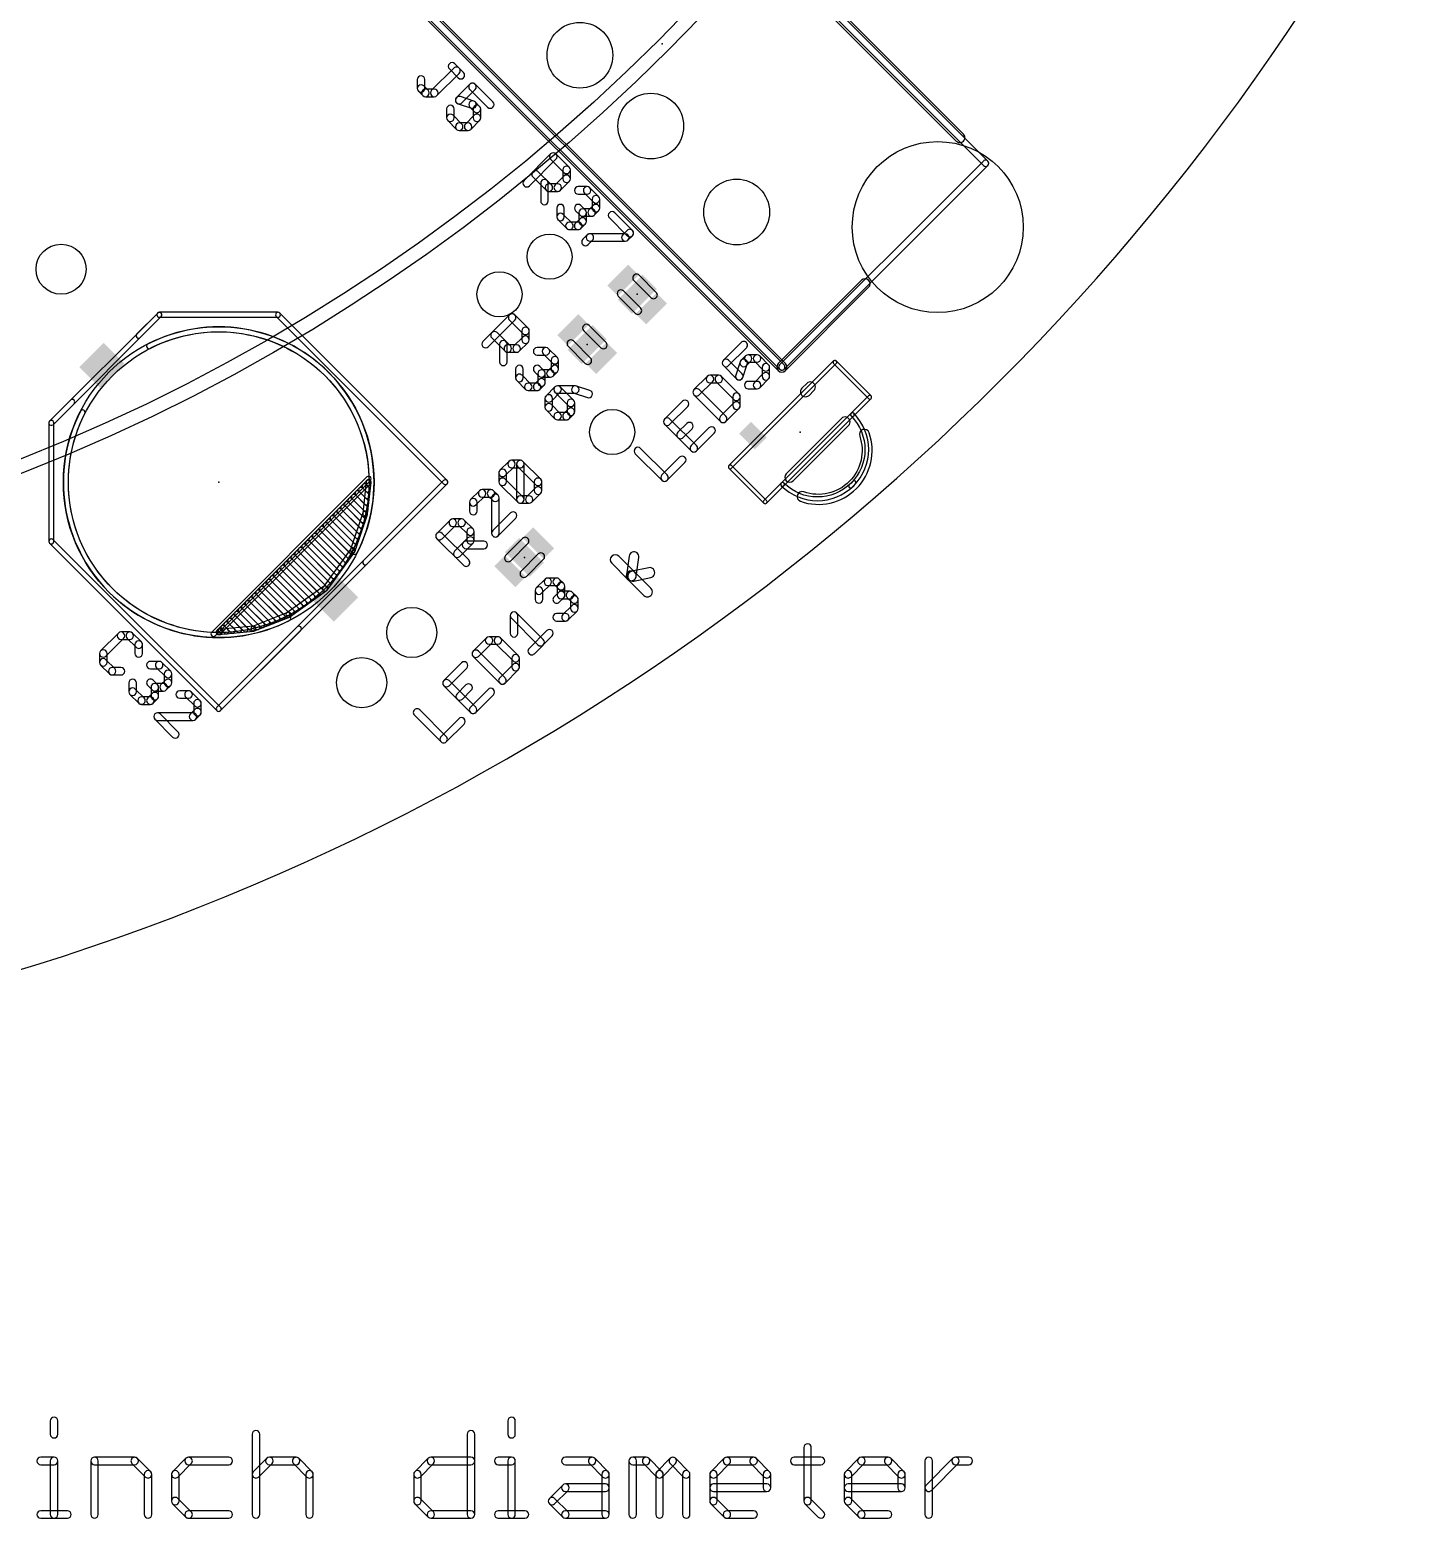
# Model space of a CAD drawing. Extents: x -10 to 136, y -30 to 100.
# Drawn here: x 79.12 to 107.28, y -7.29 to 22.89 of the extents above; entities that cross this region are included whole.
import ezdxf

# ---------------------------------------------------------------- set-up
doc = ezdxf.new("R2010")
doc.units = 0
for name, color, linetype in [('17', 82, 'CONTINUOUS'), ('18', 82, 'CONTINUOUS'), ('20', 7, 'CONTINUOUS'), ('21', 253, 'CONTINUOUS'), ('23', 7, 'CONTINUOUS'), ('25', 253, 'CONTINUOUS'), ('49', 253, 'CONTINUOUS'), ('51', 253, 'CONTINUOUS')]:
    doc.layers.add(name, color=color, linetype=linetype)

# ---------------------------------------------------------------- blocks, each defined once
blk = doc.blocks.new('RECT')
blk.add_solid([(-0.5, -0.5), (0.5, -0.5), (-0.5, 0.5), (0.5, 0.5)])
blk = doc.blocks.new('ROUNDP')
blk.add_circle((0, 0), 0.5)
blk = doc.blocks.new('ROUNDV')
blk.add_circle((0, 0), 0.5)

msp = doc.modelspace()

# ---------------------------------------------------------------- linework, layer by layer
at = {"layer": '20'}
msp.add_arc((65.024, 49.53), 47.752, 180, 0, dxfattribs=at)
at = {"layer": '21'}
for points in [[(98.0546, 20.774), (90.116, 28.7126, 1), (89.9723, 28.5689), (97.9109, 20.6303, 1)], [(94.4445, 16.1223), (85.4643, 25.1025, 1), (85.3206, 24.9588), (94.3008, 15.9786, 1)], [(95.9891, 17.8105), (94.3008, 16.1223, 1), (94.4445, 15.9786), (96.1328, 17.6669, 1)], [(81.3624, 16.6499), (81.7866, 17.0742, 1), (81.7148, 17.146), (81.2905, 16.7218, 1)], [(81.7507, 17.0593), (84.1549, 17.0593, 1), (84.1549, 17.1609), (81.7507, 17.1609, 1)], [(84.119, 17.0742), (87.5131, 13.6801, 1), (87.5849, 13.7519), (84.1908, 17.146, 1)], [(85.6653, 12.325, 1), (85.7557, 12.2786, 0.7285), (81.5154, 16.5189, 1), (81.5618, 16.4285, -0.7285)], [(94.9234, 15.4769), (95.0224, 15.5759, 1), (94.8788, 15.7195), (94.7798, 15.6205, 1)], [(79.5946, 14.8822), (80.0189, 15.3064, 1), (79.947, 15.3783), (79.5228, 14.954, 1)], [(80.2403, 15.107, 1), (80.1499, 15.1534, 0.7285), (84.3902, 10.9131, 1), (84.3438, 11.0035, -0.7285)], [(79.6095, 12.5139), (79.6095, 14.9181, 1), (79.5079, 14.9181), (79.5079, 12.5139, 1)], [(94.6052, 13.7445), (95.726, 14.8652, 1), (95.5823, 15.0089), (94.4616, 13.8881, 1)], [(94.8181, 13.5197, 1), (94.7507, 13.328, 0.6292), (96.1425, 14.7197, 1), (95.9508, 14.6524, -0.6292)], [(87.5131, 13.7519), (85.8867, 12.1256, 1), (85.9586, 12.0537), (87.5849, 13.6801, 1)], [(82.9887, 9.1557), (79.5946, 12.5498, 1), (79.5228, 12.478), (82.9169, 9.0839, 1)], [(90.9227, 12.0712), (91.2479, 11.7459, 1), (91.3916, 11.8896), (91.0664, 12.2149, 1)], [(91.4204, 11.8037), (91.4743, 12.1882, 1), (91.2731, 12.2164), (91.2192, 11.8319, 1)], [(91.7169, 11.5644), (91.3916, 11.8896, 1), (91.2479, 11.7459), (91.5732, 11.4207, 1)], [(91.3694, 11.7113), (91.7142, 11.7831, 1), (91.6727, 11.982), (91.3279, 11.9102, 1)], [(84.5432, 10.7821), (82.9169, 9.1557, 1), (82.9887, 9.0839), (84.6151, 10.7102, 1)]]:
    msp.add_lwpolyline(points, format="xyb", close=True, dxfattribs=at)
at = {"layer": '23'}
for p in [(91.948, 22.606), (91.44, 17.526), (90.424, 16.51), (94.742, 14.732), (82.9528, 13.716), (89.154, 12.192), (91.44, 11.938)]:
    msp.add_point(p, dxfattribs=at)
at = {"layer": '25'}
for points in [[(87.3787, 21.5543), (87.8281, 22.0037, 1), (87.7204, 22.1115), (87.271, 21.6621, 1)], [(87.6305, 22.0936), (87.8102, 21.9138, 1), (87.918, 22.0216), (87.7382, 22.2013, 1)], [(86.979, 21.8778), (86.979, 21.6981, 1), (87.1314, 21.6981), (87.1314, 21.8778, 1)], [(87.0013, 21.6442), (87.0912, 21.5543, 1), (87.199, 21.6621), (87.1091, 21.752, 1)], [(88.0461, 21.7857), (87.7764, 21.5161, 1), (87.8842, 21.4083), (88.1538, 21.678, 1)], [(88.5134, 21.4262), (88.1538, 21.7857, 1), (88.0461, 21.678), (88.4056, 21.3185, 1)], [(87.1451, 21.532), (87.3248, 21.532, 1), (87.3248, 21.6844), (87.1451, 21.6844, 1)], [(87.8062, 21.3899), (88.0759, 21.3001, 1), (88.1241, 21.4446), (87.8544, 21.5345, 1)], [(88.0461, 21.3185), (88.136, 21.2286, 1), (88.2437, 21.3363), (88.1538, 21.4262, 1)], [(87.7268, 21.1027), (87.7268, 21.2825, 1), (87.5744, 21.2825), (87.5744, 21.1027, 1)], [(87.8842, 20.9768), (87.7044, 21.1566, 1), (87.5967, 21.0488), (87.7764, 20.8691, 1)], [(88.136, 21.1566), (87.9562, 20.9768, 1), (88.064, 20.8691), (88.2437, 21.0488, 1)], [(88.1136, 21.2825), (88.1136, 21.1027, 1), (88.266, 21.1027), (88.266, 21.2825, 1)], [(88.0101, 20.9991), (87.8303, 20.9991, 1), (87.8303, 20.8467), (88.0101, 20.8467, 1)], [(89.2529, 19.7243), (89.7922, 20.2636, 1), (89.6844, 20.3713), (89.1451, 19.832, 1)], [(89.6844, 20.2636), (89.954, 19.9939, 1), (90.0618, 20.1017), (89.7922, 20.3713, 1)], [(89.7023, 19.7422), (89.4326, 20.0118, 1), (89.3249, 19.904), (89.5945, 19.6344, 1)], [(89.954, 19.9219), (89.7743, 19.7422, 1), (89.882, 19.6344), (90.0618, 19.8142, 1)], [(89.9317, 20.0478), (89.9317, 19.868, 1), (90.0841, 19.868), (90.0841, 20.0478, 1)], [(89.4823, 19.7782), (89.4823, 19.4186, 1), (89.6347, 19.4186), (89.6347, 19.7782, 1)], [(89.8282, 19.7645), (89.6484, 19.7645, 1), (89.6484, 19.6121), (89.8282, 19.6121, 1)], [(90.2438, 19.556), (90.4235, 19.556, 1), (90.4235, 19.7084), (90.2438, 19.7084, 1)], [(90.3696, 19.5783), (90.5494, 19.3986, 1), (90.6572, 19.5063), (90.4774, 19.6861, 1)], [(89.9604, 19.0929), (89.9604, 19.2727, 1), (89.808, 19.2727), (89.808, 19.0929, 1)], [(90.3875, 19.2367), (90.2976, 19.3266, 1), (90.1899, 19.2188), (90.2798, 19.1289, 1)], [(90.5494, 19.3266), (90.4595, 19.2367, 1), (90.5673, 19.1289), (90.6572, 19.2188, 1)], [(90.5271, 19.4524), (90.5271, 19.2727, 1), (90.6795, 19.2727), (90.6795, 19.4524, 1)], [(90.1179, 18.967), (89.9381, 19.1468, 1), (89.8304, 19.039), (90.0101, 18.8593, 1)], [(90.2798, 19.0569), (90.1899, 18.967, 1), (90.2976, 18.8593), (90.3875, 18.9492, 1)], [(90.5134, 19.259), (90.3336, 19.259, 1), (90.3336, 19.1066), (90.5134, 19.1066, 1)], [(90.2574, 19.1828), (90.2574, 19.003, 1), (90.4098, 19.003), (90.4098, 19.1828, 1)], [(90.8751, 19.0728), (91.2346, 18.7133, 1), (91.3424, 18.8211), (90.9829, 19.1806, 1)], [(90.2438, 18.9894), (90.064, 18.9894, 1), (90.064, 18.837), (90.2438, 18.837, 1)], [(90.4257, 18.7312), (90.3358, 18.6413, 1), (90.4436, 18.5336), (90.5335, 18.6234, 1)], [(91.1986, 18.7535), (90.4796, 18.7535, 1), (90.4796, 18.6011), (91.1986, 18.6011, 1)], [(91.2346, 18.8211), (91.1448, 18.7312, 1), (91.2525, 18.6234), (91.3424, 18.7133, 1)], [(88.4189, 16.461), (88.9582, 17.0003, 1), (88.8504, 17.1081), (88.3112, 16.5688, 1)], [(88.8504, 17.0003), (89.1201, 16.7307, 1), (89.2279, 16.8384), (88.9582, 17.1081, 1)], [(88.8683, 16.4789), (88.5987, 16.7486, 1), (88.4909, 16.6408), (88.7606, 16.3712, 1)], [(89.1201, 16.6587), (88.9403, 16.4789, 1), (89.0481, 16.3712), (89.2279, 16.5509, 1)], [(89.0978, 16.7846), (89.0978, 16.6048, 1), (89.2502, 16.6048), (89.2502, 16.7846, 1)], [(88.6484, 16.5149), (88.6484, 16.1554, 1), (88.8008, 16.1554), (88.8008, 16.5149, 1)], [(88.9942, 16.5013), (88.8145, 16.5013, 1), (88.8145, 16.3489), (88.9942, 16.3489, 1)], [(89.4098, 16.2928), (89.5896, 16.2928, 1), (89.5896, 16.4452), (89.4098, 16.4452, 1)], [(89.5357, 16.3151), (89.7154, 16.1353, 1), (89.8232, 16.2431), (89.6435, 16.4228, 1)], [(93.5458, 16.5471), (93.1863, 16.1875, 1), (93.2941, 16.0798), (93.6536, 16.4393, 1)], [(93.6536, 16.0798), (93.7435, 16.1697, 1), (93.6357, 16.2774), (93.5458, 16.1875, 1)], [(93.6896, 16.1473), (93.8694, 16.1473, 1), (93.8694, 16.2997), (93.6896, 16.2997, 1)], [(93.8155, 16.1697), (93.9952, 15.9899, 1), (94.103, 16.0977), (93.9232, 16.2774, 1)], [(89.1265, 15.8297), (89.1265, 16.0094, 1), (88.9741, 16.0094), (88.9741, 15.8297, 1)], [(89.5536, 15.9734), (89.4637, 16.0633, 1), (89.3559, 15.9556), (89.4458, 15.8657, 1)], [(89.6795, 15.9958), (89.4997, 15.9958, 1), (89.4997, 15.8434), (89.6795, 15.8434, 1)], [(89.4235, 15.9196), (89.4235, 15.7398, 1), (89.5759, 15.7398), (89.5759, 15.9196, 1)], [(89.7154, 16.0633), (89.6256, 15.9734, 1), (89.7333, 15.8657), (89.8232, 15.9556, 1)], [(89.6931, 16.1892), (89.6931, 16.0094, 1), (89.8455, 16.0094), (89.8455, 16.1892, 1)], [(93.1863, 16.0798), (93.456, 15.8101, 1), (93.5637, 15.9179), (93.2941, 16.1875, 1)], [(93.5821, 15.8399), (93.672, 16.1096, 1), (93.5274, 16.1578), (93.4376, 15.8881, 1)], [(93.9729, 16.0438), (93.9729, 15.864, 1), (94.1253, 15.864), (94.1253, 16.0438, 1)], [(89.2839, 15.7038), (89.1042, 15.8836, 1), (88.9964, 15.7758), (89.1762, 15.596, 1)], [(89.4098, 15.7261), (89.2301, 15.7261, 1), (89.2301, 15.5737), (89.4098, 15.5737, 1)], [(89.4458, 15.7937), (89.3559, 15.7038, 1), (89.4637, 15.596), (89.5536, 15.6859, 1)], [(92.8606, 15.8618), (92.591, 15.5922, 1), (92.6987, 15.4844), (92.9684, 15.7541, 1)], [(93.0942, 15.8841), (92.9145, 15.8841, 1), (92.9145, 15.7317), (93.0942, 15.7317, 1)], [(93.5076, 15.5023), (93.1481, 15.8618, 1), (93.0404, 15.7541), (93.3999, 15.3945, 1)], [(93.8694, 15.7605), (93.6896, 15.7605, 1), (93.6896, 15.6081), (93.8694, 15.6081, 1)], [(93.9952, 15.9179), (93.8155, 15.7382, 1), (93.9232, 15.6304), (94.103, 15.8101, 1)], [(89.7715, 15.6477), (89.5918, 15.468, 1), (89.6995, 15.3602), (89.8793, 15.54, 1)], [(89.5695, 15.4141), (89.5695, 15.2343, 1), (89.7219, 15.2343), (89.7219, 15.4141, 1)], [(90.1849, 15.67), (89.8254, 15.67, 1), (89.8254, 15.5176), (90.1849, 15.5176, 1)], [(90.1489, 15.3781), (89.8793, 15.6477, 1), (89.7715, 15.54), (90.0412, 15.2703, 1)], [(90.1713, 15.1444), (90.1713, 15.3242, 1), (90.0189, 15.3242), (90.0189, 15.1444, 1)], [(90.4787, 15.5763), (90.209, 15.6661, 1), (90.1608, 15.5216), (90.4305, 15.4317, 1)], [(92.591, 15.4844), (93.1302, 14.9452, 1), (93.238, 15.0529), (92.6987, 15.5922, 1)], [(93.53, 15.2687), (93.53, 15.4484, 1), (93.3776, 15.4484), (93.3776, 15.2687, 1)], [(89.5918, 15.1804), (89.7715, 15.0007, 1), (89.8793, 15.1085), (89.6995, 15.2882, 1)], [(89.8254, 14.9784), (90.0052, 14.9784, 1), (90.0052, 15.1308), (89.8254, 15.1308, 1)], [(90.0591, 15.0007), (90.1489, 15.0906, 1), (90.0412, 15.1983), (89.9513, 15.1084, 1)], [(92.3551, 15.3563), (91.9956, 14.9968, 1), (92.1034, 14.8891), (92.4629, 15.2486, 1)], [(93.238, 14.9452), (93.5076, 15.2148, 1), (93.3999, 15.3226), (93.1302, 15.0529, 1)], [(91.9956, 14.8891), (92.5349, 14.3498, 1), (92.6426, 14.4576), (92.1034, 14.9968, 1)], [(92.373, 14.6194), (92.5528, 14.7992, 1), (92.445, 14.9069), (92.2652, 14.7272, 1)], [(92.6426, 14.3498), (93.0022, 14.7093, 1), (92.8944, 14.8171), (92.5349, 14.4576, 1)], [(91.4002, 14.2937), (91.9395, 13.7544, 1), (92.0473, 13.8622), (91.508, 14.4015, 1)], [(92.0473, 13.7544), (92.4068, 14.1139, 1), (92.299, 14.2217), (91.9395, 13.8622, 1)], [(88.7861, 13.7247), (88.7861, 13.9045, 1), (88.6337, 13.9045), (88.6338, 13.7247, 1)], [(88.7638, 13.8506), (88.9436, 14.0303, 1), (88.8358, 14.1381), (88.6561, 13.9584, 1)], [(88.8897, 14.008), (89.0695, 14.008, 1), (89.0695, 14.1604), (88.8897, 14.1604, 1)], [(89.0156, 14.0303), (89.3751, 13.6708, 1), (89.4829, 13.7786), (89.1234, 14.1381, 1)], [(89.1457, 13.3652), (89.1457, 14.0842, 1), (88.9933, 14.0842), (88.9933, 13.3652, 1)], [(89.1234, 13.4191), (88.7638, 13.7786, 1), (88.6561, 13.6708), (89.0156, 13.3113, 1)], [(89.3751, 13.5988), (89.1953, 13.4191, 1), (89.3031, 13.3113), (89.4829, 13.4911, 1)], [(89.3528, 13.7247), (89.3528, 13.545, 1), (89.5052, 13.545), (89.5052, 13.7247, 1)], [(88.2405, 13.5428), (88.0607, 13.363, 1), (88.1685, 13.2552), (88.3482, 13.435, 1)], [(88.0384, 13.3091), (88.0384, 13.1294, 1), (88.1908, 13.1294), (88.1908, 13.3091, 1)], [(88.4741, 13.5651), (88.2944, 13.5651, 1), (88.2944, 13.4127), (88.4741, 13.4127, 1)], [(88.6179, 13.4529), (88.528, 13.5428, 1), (88.4202, 13.435), (88.5101, 13.3451, 1)], [(88.6402, 12.68), (88.6402, 13.399, 1), (88.4878, 13.399), (88.4878, 12.68, 1)], [(89.2492, 13.4414), (89.0695, 13.4414, 1), (89.0695, 13.289), (89.2492, 13.289, 1)], [(88.8696, 13.0934), (88.5101, 12.7338, 1), (88.6179, 12.6261), (88.9774, 12.9856, 1)], [(87.4832, 12.57), (87.7529, 12.8396, 1), (87.6451, 12.9474), (87.3755, 12.6778, 1)], [(88.0225, 12.1385), (87.4832, 12.6778, 1), (87.3755, 12.57), (87.9147, 12.0307, 1)], [(87.699, 12.8173), (87.8788, 12.8173, 1), (87.8788, 12.9697), (87.699, 12.9697, 1)], [(87.8249, 12.8396), (88.0046, 12.6599, 1), (88.1124, 12.7676), (87.9326, 12.9474, 1)], [(87.9823, 12.7138), (87.9823, 12.534, 1), (88.1347, 12.534), (88.1347, 12.7138, 1)], [(88.0046, 12.5879), (87.735, 12.3182, 1), (87.8428, 12.2105), (88.1124, 12.4801, 1)], [(87.9686, 12.3679), (88.3281, 12.3679, 1), (88.3281, 12.5203), (87.9686, 12.5203, 1)], [(89.5004, 11.463), (89.6802, 11.6427, 1), (89.5724, 11.7505), (89.3927, 11.5708, 1)], [(89.6263, 11.6204), (89.8061, 11.6204, 1), (89.8061, 11.7728), (89.6263, 11.7728, 1)], [(89.7522, 11.6427), (89.8421, 11.5529, 1), (89.9498, 11.6606), (89.8599, 11.7505, 1)], [(89.5227, 11.3371), (89.5227, 11.5169, 1), (89.3703, 11.5169), (89.3703, 11.3371, 1)], [(89.8421, 11.4809), (89.7522, 11.391, 1), (89.8599, 11.2832), (89.9498, 11.3731, 1)], [(89.8197, 11.6068), (89.8197, 11.427, 1), (89.9721, 11.427), (89.9721, 11.6068, 1)], [(89.8959, 11.3508), (90.0757, 11.3508, 1), (90.0757, 11.5032), (89.8959, 11.5032, 1)], [(90.0218, 11.3731), (90.1117, 11.2832, 1), (90.2195, 11.391), (90.1296, 11.4809, 1)], [(90.1117, 11.2112), (89.9319, 11.0315, 1), (90.0397, 10.9237), (90.2195, 11.1035, 1)], [(90.0894, 11.3371), (90.0894, 11.1574, 1), (90.2418, 11.1574), (90.2418, 11.3371, 1)], [(89.0173, 10.6519), (89.0173, 11.0114, 1), (88.8649, 11.0114), (88.8649, 10.6519, 1)], [(88.8872, 10.9575), (89.4265, 10.4182, 1), (89.5342, 10.526), (88.9949, 11.0653, 1)], [(89.9858, 11.0538), (89.8061, 11.0538, 1), (89.8061, 10.9014), (89.9858, 10.9014, 1)], [(80.9173, 10.6565), (80.5578, 10.297, 1), (80.6656, 10.1892), (81.0251, 10.5487, 1)], [(81.151, 10.6788), (80.9712, 10.6788, 1), (80.9712, 10.5264), (81.151, 10.5264, 1)], [(81.3846, 10.4767), (81.2049, 10.6565, 1), (81.0971, 10.5488), (81.2768, 10.369, 1)], [(88.3817, 10.5598), (88.1121, 10.2902, 1), (88.2198, 10.1824), (88.4895, 10.452, 1)], [(88.6153, 10.5821), (88.4356, 10.5821, 1), (88.4356, 10.4297), (88.6153, 10.4297, 1)], [(89.0287, 10.2003), (88.6692, 10.5598, 1), (88.5615, 10.452), (88.921, 10.0925, 1)], [(89.3545, 10.2385), (89.714, 10.598, 1), (89.6062, 10.7058), (89.2467, 10.3462, 1)], [(80.5355, 10.2431), (80.5355, 10.0634, 1), (80.6879, 10.0634), (80.6879, 10.2431, 1)], [(81.4069, 10.2431), (81.4069, 10.4229, 1), (81.2545, 10.4229), (81.2545, 10.2431, 1)], [(88.1121, 10.1824), (88.6513, 9.6431, 1), (88.7591, 9.7509), (88.2198, 10.2902, 1)], [(80.5578, 10.0095), (80.7376, 9.8297, 1), (80.8453, 9.9375), (80.6656, 10.1172, 1)], [(80.7915, 9.8074), (80.9712, 9.8074, 1), (80.9712, 9.9598), (80.7915, 9.9598, 1)], [(81.5666, 9.9311), (81.7463, 9.9311, 1), (81.7463, 10.0835), (81.5666, 10.0835, 1)], [(81.6924, 9.9534), (81.8722, 9.7736, 1), (81.98, 9.8814), (81.8002, 10.0611, 1)], [(87.8762, 10.0543), (87.5167, 9.6948, 1), (87.6245, 9.587), (87.984, 9.9465, 1)], [(88.7591, 9.6431), (89.0287, 9.9128, 1), (88.921, 10.0205), (88.6513, 9.7509, 1)], [(89.0511, 9.9666), (89.0511, 10.1464, 1), (88.8987, 10.1464), (88.8987, 9.9666, 1)], [(81.2833, 9.468), (81.2833, 9.6477, 1), (81.1309, 9.6477), (81.1309, 9.468, 1)], [(81.7103, 9.6117), (81.6205, 9.7016, 1), (81.5127, 9.5939), (81.6026, 9.504, 1)], [(81.8722, 9.7016), (81.7823, 9.6117, 1), (81.8901, 9.504), (81.98, 9.5939, 1)], [(81.8499, 9.8275), (81.8499, 9.6477, 1), (82.0023, 9.6477), (82.0023, 9.8275, 1)], [(87.5167, 9.587), (88.056, 9.0478, 1), (88.1637, 9.1555), (87.6245, 9.6948, 1)], [(81.4407, 9.3421), (81.2609, 9.5219, 1), (81.1532, 9.4141), (81.3329, 9.2344, 1)], [(81.5666, 9.3644), (81.3868, 9.3644, 1), (81.3868, 9.212), (81.5666, 9.212, 1)], [(81.6026, 9.432), (81.5127, 9.3421, 1), (81.6205, 9.2343), (81.7103, 9.3242, 1)], [(81.8362, 9.6341), (81.6565, 9.6341, 1), (81.6565, 9.4817), (81.8362, 9.4817, 1)], [(81.5803, 9.5579), (81.5803, 9.3781, 1), (81.7327, 9.3781), (81.7327, 9.5579, 1)], [(82.3417, 9.4881), (82.1619, 9.4881, 1), (82.1619, 9.3357), (82.3417, 9.3357, 1)], [(82.5753, 9.286), (82.3956, 9.4658, 1), (82.2878, 9.358), (82.4676, 9.1783, 1)], [(87.8941, 9.3174), (88.0739, 9.4972, 1), (87.9661, 9.6049), (87.7863, 9.4252, 1)], [(88.1637, 9.0478), (88.5233, 9.4073, 1), (88.4155, 9.515), (88.056, 9.1555, 1)], [(82.4855, 8.9086), (82.5753, 8.9985, 1), (82.4676, 9.1063), (82.3777, 9.0164, 1)], [(82.5977, 9.0524), (82.5977, 9.2321, 1), (82.4453, 9.2321), (82.4453, 9.0524, 1)], [(86.9213, 8.9917), (87.4606, 8.4524, 1), (87.5684, 8.5602), (87.0291, 9.0994, 1)], [(81.7125, 8.8863), (82.4316, 8.8863, 1), (82.4316, 9.0387), (81.7125, 9.0387, 1)], [(82.1259, 8.6569), (81.7664, 9.0164, 1), (81.6587, 8.9086), (82.0182, 8.5491, 1)], [(87.5684, 8.4524), (87.9279, 8.8119, 1), (87.8201, 8.9197), (87.4606, 8.5602, 1)]]:
    msp.add_lwpolyline(points, format="xyb", close=True, dxfattribs=at)
at = {"layer": '49'}
for points in [[(79.5379, -5.3154), (79.5379, -5.5866, 1), (79.6903, -5.5866), (79.6903, -5.3154, 1)], [(88.8152, -5.3154), (88.8152, -5.5866, 1), (88.9676, -5.5866), (88.9676, -5.3154, 1)], [(83.6325, -5.5866), (83.6325, -7.2136, 1), (83.7849, -7.2136), (83.7849, -5.5866, 1)], [(87.9915, -5.5866), (87.9915, -7.2136, 1), (88.1439, -7.2136), (88.1439, -5.5866, 1)], [(94.8181, -5.8578), (94.8181, -6.9424, 1), (94.9705, -6.9424), (94.9705, -5.8578, 1)], [(79.343, -6.2051), (79.6141, -6.2051, 1), (79.6141, -6.0527), (79.343, -6.0527, 1)], [(79.5379, -6.1289), (79.5379, -7.2136, 1), (79.6903, -7.2136), (79.6903, -6.1289, 1)], [(80.5106, -7.2136), (80.5106, -6.1289, 1), (80.3582, -6.1289), (80.3582, -7.2136, 1)], [(80.4344, -6.2051), (81.2479, -6.2051, 1), (81.2479, -6.0527), (80.4344, -6.0527, 1)], [(81.194, -6.1828), (81.4652, -6.454, 1), (81.573, -6.3462), (81.3018, -6.0751, 1)], [(81.4429, -6.4001), (81.4429, -7.2136, 1), (81.5953, -7.2136), (81.5953, -6.4001, 1)], [(82.2888, -6.0751), (82.0177, -6.3462, 1), (82.1255, -6.454), (82.3966, -6.1828, 1)], [(81.9954, -6.4001), (81.9954, -6.9424, 1), (82.1478, -6.9424), (82.1478, -6.4001, 1)], [(83.1562, -6.0527), (82.3427, -6.0527, 1), (82.3427, -6.2051), (83.1562, -6.2051, 1)], [(83.7626, -6.454), (84.0338, -6.1828, 1), (83.926, -6.0751), (83.6548, -6.3462, 1)], [(83.9799, -6.2051), (84.5222, -6.2051, 1), (84.5222, -6.0527), (83.9799, -6.0527, 1)], [(84.4683, -6.1828), (84.7395, -6.454, 1), (84.8473, -6.3462), (84.5761, -6.0751, 1)], [(84.7172, -6.4001), (84.7172, -7.2136, 1), (84.8696, -7.2136), (84.8696, -6.4001, 1)], [(87.0592, -6.9424), (87.0592, -6.4001, 1), (86.9068, -6.4001), (86.9068, -6.9424, 1)], [(87.0369, -6.454), (87.3081, -6.1828, 1), (87.2003, -6.0751), (86.9292, -6.3462, 1)], [(87.2542, -6.2051), (88.0677, -6.2051, 1), (88.0677, -6.0527), (87.2542, -6.0527, 1)], [(88.6202, -6.2051), (88.8914, -6.2051, 1), (88.8914, -6.0527), (88.6202, -6.0527, 1)], [(88.8152, -6.1289), (88.8152, -7.2136, 1), (88.9676, -7.2136), (88.9676, -6.1289, 1)], [(89.9828, -6.2051), (90.5251, -6.2051, 1), (90.5251, -6.0527), (89.9828, -6.0527, 1)], [(90.4712, -6.1828), (90.7424, -6.454, 1), (90.8502, -6.3462), (90.579, -6.0751, 1)], [(90.7201, -6.4001), (90.7201, -7.2136, 1), (90.8725, -7.2136), (90.8725, -6.4001, 1)], [(91.425, -7.2136), (91.425, -6.1289, 1), (91.2726, -6.1289), (91.2726, -7.2136, 1)], [(91.3488, -6.2051), (91.62, -6.2051, 1), (91.62, -6.0527), (91.3488, -6.0527, 1)], [(91.5661, -6.1828), (91.8372, -6.454, 1), (91.945, -6.3462), (91.6738, -6.0751, 1)], [(91.945, -6.454), (92.2162, -6.1828, 1), (92.1084, -6.0751), (91.8372, -6.3462, 1)], [(91.8149, -6.4001), (91.8149, -7.2136, 1), (91.9673, -7.2136), (91.9673, -6.4001, 1)], [(92.1084, -6.1828), (92.3796, -6.454, 1), (92.4873, -6.3462), (92.2162, -6.0751, 1)], [(92.3572, -6.4001), (92.3572, -7.2136, 1), (92.5096, -7.2136), (92.5096, -6.4001, 1)], [(93.0621, -6.9424), (93.0621, -6.4001, 1), (92.9097, -6.4001), (92.9097, -6.9424, 1)], [(93.0398, -6.454), (93.311, -6.1828, 1), (93.2032, -6.0751), (92.9321, -6.3462, 1)], [(93.2571, -6.2051), (93.7994, -6.2051, 1), (93.7994, -6.0527), (93.2571, -6.0527, 1)], [(93.7456, -6.1828), (94.0167, -6.454, 1), (94.1245, -6.3462), (93.8533, -6.0751, 1)], [(93.9944, -6.4001), (93.9944, -6.6713, 1), (94.1468, -6.6713), (94.1468, -6.4001, 1)], [(94.6231, -6.2051), (95.1654, -6.2051, 1), (95.1654, -6.0527), (94.6231, -6.0527, 1)], [(95.7907, -6.9424), (95.7907, -6.4001, 1), (95.6383, -6.4001), (95.6383, -6.9424, 1)], [(95.7684, -6.454), (96.0396, -6.1828, 1), (95.9318, -6.0751), (95.6607, -6.3462, 1)], [(95.9857, -6.2051), (96.528, -6.2051, 1), (96.528, -6.0527), (95.9857, -6.0527, 1)], [(96.4741, -6.1828), (96.7453, -6.454, 1), (96.8531, -6.3462), (96.5819, -6.0751, 1)], [(96.723, -6.4001), (96.723, -6.6713, 1), (96.8754, -6.6713), (96.8754, -6.4001, 1)], [(97.4279, -7.2136), (97.4279, -6.1289, 1), (97.2755, -6.1289), (97.2755, -7.2136, 1)], [(97.4056, -6.7252), (97.9479, -6.1828, 1), (97.8401, -6.0751), (97.2978, -6.6174, 1)], [(97.894, -6.2051), (98.1652, -6.2051, 1), (98.1652, -6.0527), (97.894, -6.0527, 1)], [(89.7655, -6.9963), (90.0367, -6.7252, 1), (89.9289, -6.6174), (89.6577, -6.8886, 1)], [(89.9828, -6.7475), (90.7963, -6.7475, 1), (90.7963, -6.5951), (89.9828, -6.5951, 1)], [(94.0706, -6.5951), (92.9859, -6.5951, 1), (92.9859, -6.7475), (94.0706, -6.7475, 1)], [(96.7992, -6.5951), (95.7145, -6.5951, 1), (95.7145, -6.7475), (96.7992, -6.7475, 1)], [(82.0177, -6.9963), (82.2888, -7.2675, 1), (82.3966, -7.1597), (82.1255, -6.8886, 1)], [(87.3081, -7.1597), (87.0369, -6.8886, 1), (86.9292, -6.9963), (87.2003, -7.2675, 1)], [(90.0367, -7.1597), (89.7655, -6.8886, 1), (89.6577, -6.9963), (89.9289, -7.2675, 1)], [(93.311, -7.1597), (93.0398, -6.8886, 1), (92.9321, -6.9963), (93.2032, -7.2675, 1)], [(94.8404, -6.9963), (95.1115, -7.2675, 1), (95.2193, -7.1597), (94.9481, -6.8886, 1)], [(96.0396, -7.1597), (95.7684, -6.8886, 1), (95.6607, -6.9963), (95.9318, -7.2675, 1)], [(79.343, -7.2898), (79.8853, -7.2898, 1), (79.8853, -7.1374), (79.343, -7.1374, 1)], [(82.3427, -7.2898), (83.1562, -7.2898, 1), (83.1562, -7.1374), (82.3427, -7.1374, 1)], [(88.0677, -7.1374), (87.2542, -7.1374, 1), (87.2542, -7.2898), (88.0677, -7.2898, 1)], [(88.6202, -7.2898), (89.1625, -7.2898, 1), (89.1625, -7.1374), (88.6202, -7.1374, 1)], [(90.7963, -7.1374), (89.9828, -7.1374, 1), (89.9828, -7.2898), (90.7963, -7.2898, 1)], [(93.7994, -7.1374), (93.2571, -7.1374, 1), (93.2571, -7.2898), (93.7994, -7.2898, 1)], [(96.528, -7.1374), (95.9857, -7.1374, 1), (95.9857, -7.2898), (96.528, -7.2898, 1)]]:
    msp.add_lwpolyline(points, format="xyb", close=True, dxfattribs=at)
for radius in [38.2532, 37.9738]:
    msp.add_circle((65.024, 49.53), radius, dxfattribs=at)
at = {"layer": '51'}
for points in [[(89.4784, 29.1167), (98.4587, 20.1364, 1), (98.5485, 20.2262), (89.5682, 29.2065, 1)], [(94.4176, 16.0953), (85.4373, 25.0756, 1), (85.3475, 24.9858), (94.3278, 16.0055, 1)], [(98.4587, 20.2262), (94.3278, 16.0953, 1), (94.4176, 16.0055), (98.5485, 20.1364, 1)], [(91.3713, 17.8037), (91.7177, 17.4573, 1), (91.8255, 17.565), (91.479, 17.9115, 1)], [(91.5087, 17.2482), (91.1622, 17.5947, 1), (91.0545, 17.487), (91.401, 17.1405, 1)], [(79.5946, 14.8822), (81.7866, 17.0742, 1), (81.7148, 17.146), (79.5228, 14.954, 1)], [(81.7507, 17.0593), (84.1549, 17.0593, 1), (84.1549, 17.1609), (81.7507, 17.1609, 1)], [(84.119, 17.0742), (87.5131, 13.6801, 1), (87.5849, 13.7519), (84.1908, 17.146, 1)], [(90.3553, 16.7877), (90.7017, 16.4413, 1), (90.8095, 16.549), (90.463, 16.8955, 1)], [(90.4927, 16.2322), (90.1462, 16.5787, 1), (90.0385, 16.471), (90.385, 16.1245, 1)], [(93.3547, 13.9979), (95.476, 16.1193, 1), (95.4222, 16.1732), (93.3008, 14.0518, 1)], [(95.4222, 16.1193), (96.1293, 15.4122, 1), (96.1832, 15.466), (95.476, 16.1732, 1)], [(96.1293, 15.466), (95.7757, 15.1125, 1), (95.8296, 15.0586), (96.1832, 15.4122, 1)], [(95.7757, 15.1125), (94.3615, 13.6983, 1), (94.4154, 13.6444), (95.8296, 15.0586, 1)], [(94.4154, 13.6983, 1), (94.3615, 13.6444, 1), (95.8296, 15.1125, 1), (95.7757, 15.0586, -1)], [(79.6095, 12.5139), (79.6095, 14.9181, 1), (79.5079, 14.9181), (79.5079, 12.5139, 1)], [(94.0618, 13.3447), (93.3547, 14.0518, 1), (93.3008, 13.9979), (94.0079, 13.2908, 1)], [(82.8826, 10.6042), (86.0293, 13.7508, 1), (85.9574, 13.8226), (82.8108, 10.676, 1)], [(87.5131, 13.7519), (82.9169, 9.1557, 1), (82.9887, 9.0839), (87.5849, 13.6801, 1)], [(85.9574, 13.7519), (82.9522, 10.7467, 1), (83.0241, 10.6749), (86.0293, 13.6801, 1)], [(85.9982, 13.4724), (85.874, 13.5966, 1), (85.8021, 13.5248), (85.9264, 13.4006, 1)], [(86.0126, 13.6017), (85.9458, 13.6685, 1), (85.874, 13.5966), (85.9407, 13.5299, 1)], [(85.9731, 13.074), (86.0438, 13.7104, 1), (85.9429, 13.7216), (85.8721, 13.0852, 1)], [(86.027, 13.731), (86.0177, 13.7403, 1), (85.9458, 13.6685), (85.9551, 13.6592, 1)], [(94.3615, 13.6983), (94.0079, 13.3447, 1), (94.0618, 13.2908), (94.4154, 13.6444, 1)], [(95.7942, 13.609), (95.865, 13.6798, 1), (95.8111, 13.7336), (95.7404, 13.6629, 1)], [(85.914, 12.9819), (85.5866, 13.3093, 1), (85.5148, 13.2374), (85.8422, 12.91, 1)], [(85.9499, 13.0896), (85.6585, 13.3811, 1), (85.5866, 13.3093), (85.8781, 13.0178, 1)], [(85.9695, 13.2138), (85.7303, 13.453, 1), (85.6585, 13.3811), (85.8976, 13.1419, 1)], [(85.9838, 13.3431), (85.8021, 13.5248, 1), (85.7303, 13.453), (85.912, 13.2713, 1)], [(85.7703, 12.5508), (85.2993, 13.0219, 1), (85.2274, 12.9501), (85.6985, 12.479, 1)], [(85.8062, 12.6586), (85.3711, 13.0937, 1), (85.2993, 13.0219), (85.7344, 12.5868, 1)], [(85.8422, 12.7664), (85.4429, 13.1656, 1), (85.3711, 13.0937), (85.7703, 12.6945, 1)], [(85.8781, 12.8741), (85.5148, 13.2374, 1), (85.4429, 13.1656), (85.8062, 12.8023, 1)], [(85.7233, 12.3211), (85.9708, 13.0635, 1), (85.8744, 13.0957), (85.627, 12.3532, 1)], [(85.5084, 12.0944), (84.94, 12.6627, 1), (84.8682, 12.5909), (85.4365, 12.0225, 1)], [(85.5689, 12.1775), (85.0119, 12.7345, 1), (84.94, 12.6627), (85.497, 12.1057, 1)], [(85.6294, 12.2607), (85.0837, 12.8064, 1), (85.0119, 12.7345), (85.5575, 12.1889, 1)], [(85.6899, 12.3439), (85.1556, 12.8782, 1), (85.0837, 12.8064), (85.618, 12.2721, 1)], [(85.7344, 12.4431), (85.2274, 12.9501, 1), (85.1556, 12.8782), (85.6626, 12.3712, 1)], [(82.9887, 9.1557), (79.5946, 12.5498, 1), (79.5228, 12.478), (82.9169, 9.0839, 1)], [(85.2664, 11.7616), (84.6527, 12.3753, 1), (84.5808, 12.3035), (85.1945, 11.6898, 1)], [(85.3269, 11.8448), (84.7245, 12.4472, 1), (84.6527, 12.3753), (85.255, 11.773, 1)], [(85.3874, 11.928), (84.7964, 12.519, 1), (84.7245, 12.4472), (85.3155, 11.8561, 1)], [(85.4479, 12.0112), (84.8682, 12.5909, 1), (84.7964, 12.519), (85.376, 11.9393, 1)], [(85.1505, 11.5294), (85.7162, 12.3073, 1), (85.6341, 12.367), (85.0684, 11.5892, 1)], [(88.8762, 12.1233), (89.2227, 12.4697, 1), (89.115, 12.5775), (88.7685, 12.231, 1)], [(84.9778, 11.4755), (84.3653, 12.088, 1), (84.2935, 12.0161), (84.9059, 11.4037, 1)], [(85.0616, 11.5354), (84.4371, 12.1598, 1), (84.3653, 12.088), (84.9897, 11.4635, 1)], [(85.1454, 11.5952), (84.509, 12.2316, 1), (84.4371, 12.1598), (85.0735, 11.5234, 1)], [(85.2059, 11.6784), (84.5808, 12.3035, 1), (84.509, 12.2316), (85.134, 11.6066, 1)], [(89.4317, 12.2607), (89.0853, 11.9142, 1), (89.193, 11.8065), (89.5395, 12.153, 1)], [(84.6425, 11.236), (84.0779, 11.8006, 1), (84.0061, 11.7287), (84.5707, 11.1642, 1)], [(84.7263, 11.2959), (84.1498, 11.8724, 1), (84.0779, 11.8006), (84.6545, 11.2241, 1)], [(84.8101, 11.3558), (84.2216, 11.9443, 1), (84.1498, 11.8724), (84.7383, 11.2839, 1)], [(84.8939, 11.4156), (84.2935, 12.0161, 1), (84.2216, 11.9443), (84.8221, 11.3438, 1)], [(84.2857, 11.018), (83.7906, 11.5132, 1), (83.7187, 11.4414), (84.2139, 10.9462, 1)], [(84.3884, 11.0591), (83.8624, 11.5851, 1), (83.7906, 11.5132), (84.3165, 10.9873, 1)], [(84.4749, 11.1163), (83.9343, 11.6569, 1), (83.8624, 11.5851), (84.403, 11.0445, 1)], [(84.5587, 11.1762), (84.0061, 11.7287, 1), (83.9343, 11.6569), (84.4868, 11.1043, 1)], [(84.3965, 10.9877), (85.139, 11.518, 1), (85.0799, 11.6007), (84.3375, 11.0703, 1)], [(83.7726, 10.8128), (83.4314, 11.154, 1), (83.3595, 11.0822), (83.7007, 10.7409, 1)], [(83.8752, 10.8538), (83.5032, 11.2259, 1), (83.4314, 11.154), (83.8034, 10.782, 1)], [(83.9779, 10.8949), (83.575, 11.2977, 1), (83.5032, 11.2259), (83.906, 10.823, 1)], [(84.0805, 10.9359), (83.6469, 11.3695, 1), (83.575, 11.2977), (84.0086, 10.8641, 1)], [(84.1831, 10.977), (83.7187, 11.4414, 1), (83.6469, 11.3695), (84.1113, 10.9052, 1)], [(83.271, 10.7396), (83.144, 10.8666, 1), (83.0721, 10.7948), (83.1992, 10.6678, 1)], [(83.4017, 10.7527), (83.2158, 10.9385, 1), (83.144, 10.8666), (83.3298, 10.6808, 1)], [(83.5323, 10.7657), (83.2877, 11.0103, 1), (83.2158, 10.9385), (83.4604, 10.6939, 1)], [(83.6629, 10.7788), (83.3595, 11.0822, 1), (83.2877, 11.0103), (83.5911, 10.7069, 1)], [(83.6788, 10.699), (84.3859, 10.9818, 1), (84.3481, 11.0762), (83.641, 10.7933, 1)], [(82.9578, 10.6249), (83.665, 10.6956, 1), (83.6548, 10.7967), (82.9477, 10.726, 1)], [(82.9522, 10.7467), (82.9169, 10.7114, 1), (82.9887, 10.6395), (83.0241, 10.6749, 1)], [(83.0098, 10.7135), (83.0003, 10.723, 1), (82.9285, 10.6511), (82.938, 10.6416, 1)], [(83.1404, 10.7265), (83.0721, 10.7948, 1), (83.0003, 10.723), (83.0686, 10.6547, 1)]]:
    msp.add_lwpolyline(points, format="xyb", close=True, dxfattribs=at)
for radius in [3.1508, 3.0492]:
    msp.add_circle((82.9528, 13.716), radius, dxfattribs=at)

# ---------------------------------------------------------------- block references
at = {"layer": '17', "rotation": 135}
for p, xscale, yscale in [((90.2777, 22.3725), 1.3335, 1.3335), ((90.2777, 22.3725), 1.3335, 1.3335), ((91.7145, 20.9357), 1.3335, 1.3335), ((91.7145, 20.9357), 1.3335, 1.3335), ((97.5337, 18.8882), 3.4671, 3.4671), ((97.5337, 18.8882), 3.4671, 3.4671), ((93.4567, 19.1935), 1.3335, 1.3335), ((93.4567, 19.1935), 1.3335, 1.3335)]:
    msp.add_blockref('ROUNDP', p, dxfattribs=dict(at, xscale=xscale, yscale=yscale))
at = {"layer": '18'}
for p, xscale, yscale in [((89.662, 18.288), 0.9144, 0.9144), ((79.756, 18.034), 1.016, 1.016), ((88.646, 17.526), 0.9144, 0.9144), ((90.932, 14.732), 0.9144, 0.9144), ((86.868, 10.668), 1.016, 1.016), ((85.852, 9.652), 1.016, 1.016)]:
    msp.add_blockref('ROUNDV', p, dxfattribs=dict(at, xscale=xscale, yscale=yscale))
at = {"layer": '21'}
for p, xscale, yscale, rotation in [((91.44, 17.526), 0.4064, 0.7112, 315), ((90.424, 16.51), 0.4064, 0.7112, 135), ((93.7874, 14.6613), 0.34, 0.45, 45), ((89.154, 12.192), 0.4064, 0.7112, 225)]:
    msp.add_blockref('RECT', p, dxfattribs=dict(at, xscale=xscale, yscale=yscale, rotation=rotation))
at = {"layer": '51'}
for p, xscale, yscale, rotation in [((91.1509, 17.8082), 0.3, 0.5999, 315), ((91.7256, 17.2335), 0.3, 0.5999, 315), ((90.1384, 16.8025), 0.3, 0.5999, 135), ((80.584, 16.0848), 0.6, 0.7, 135), ((90.7131, 16.2278), 0.3, 0.5999, 135), ((89.4362, 12.4811), 0.3, 0.5999, 225), ((88.8615, 11.9064), 0.3, 0.5999, 225), ((85.3216, 11.3472), 0.6, 0.7, 135)]:
    msp.add_blockref('RECT', p, dxfattribs=dict(at, xscale=xscale, yscale=yscale, rotation=rotation))

doc.saveas('drawing.dxf')
